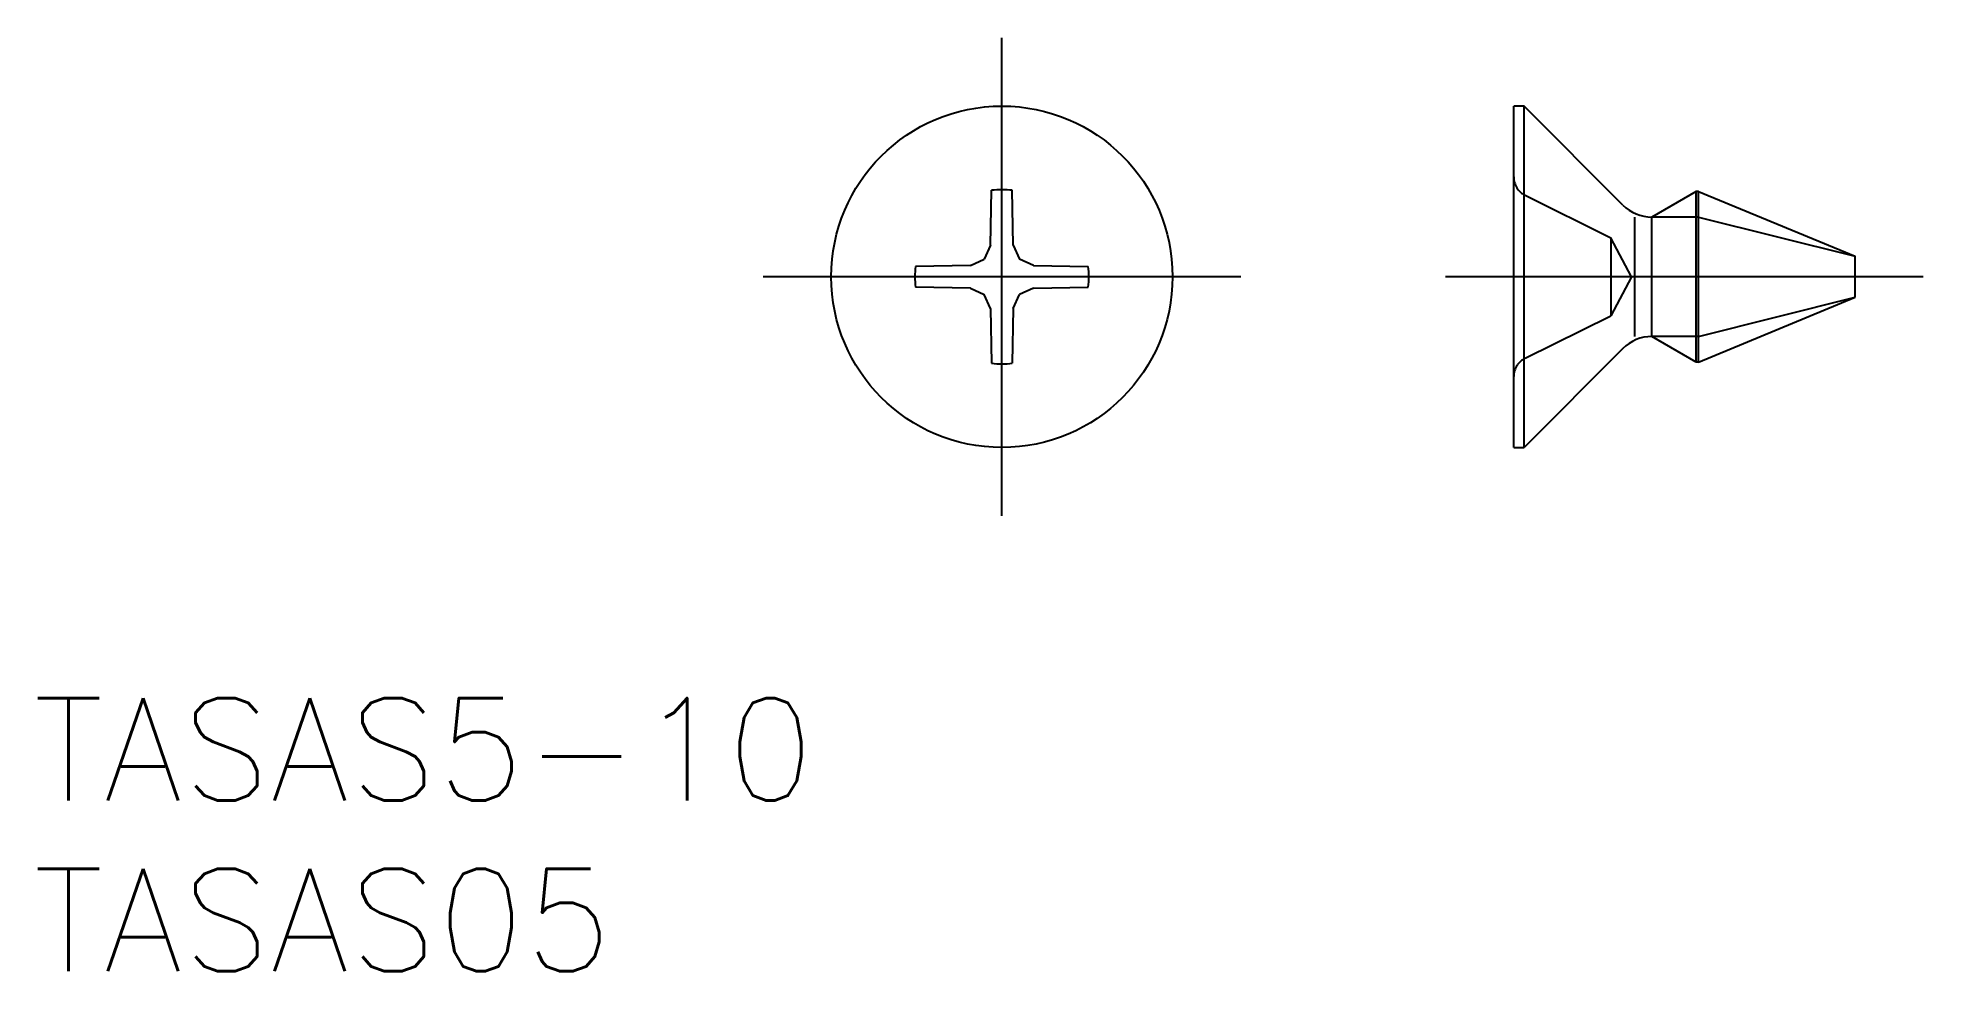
# Model space of a CAD drawing. Extents: x -28.3 to 27, y -20.3 to 7.
import ezdxf

# ---------------------------------------------------------------- set-up
doc = ezdxf.new("R2010")
doc.units = 0
doc.linetypes.add('CENTER', pattern=[50.8, 31.75, -6.35, 6.35, -6.35])
doc.linetypes.add('DASHED', pattern=[19.05, 12.7, -6.35])
doc.layers.get('0').update_dxf_attribs({"linetype": 'CONTINUOUS'})
doc.layers.add('CENTER', color=1, linetype='CENTER')
doc.styles.get("Standard").update_dxf_attribs({"font": 'txt.shx', "height": 3, "bigfont": 'bigfont.shx'})

msp = doc.modelspace()

# ---------------------------------------------------------------- linework, layer by layer
at = {"color": 7, "linetype": 'CONTINUOUS'}
for p, q in [((15, -5), (15, 5)), ((15.3, 5), (15, 5)), ((18.199, 2.101), (15.3, 5)), ((15.3, -5), (15.3, 5)), ((-0.331, 0.925), (-0.303, 2.532)), ((0.331, 0.925), (0.303, 2.532)), ((20.346, 2.5), (19.047, 1.75)), ((20.346, -2.5), (20.346, 2.5)), ((20.413, 2.5), (20.346, 2.5)), ((20.413, 2.5), (25, 0.6)), ((20.413, -2.5), (20.413, 2.5)), ((18.55, -1.75), (18.55, 1.75)), ((19.047, -1.75), (19.047, 1.75)), ((-0.331, 0.925), (-0.52, 0.52)), ((0.331, 0.925), (0.52, 0.52)), ((25, -0.6), (25, 0.6)), ((-0.925, 0.331), (-2.532, 0.303)), ((-0.925, 0.331), (-0.52, 0.52)), ((0.925, 0.331), (0.52, 0.52)), ((0.925, 0.331), (2.532, 0.303)), ((-0.925, -0.331), (-2.532, -0.303)), ((-0.925, -0.331), (-0.52, -0.52)), ((-0.331, -0.925), (-0.52, -0.52)), ((0.331, -0.925), (0.52, -0.52)), ((0.925, -0.331), (0.52, -0.52)), ((0.925, -0.331), (2.532, -0.303)), ((-0.331, -0.925), (-0.303, -2.532)), ((0.331, -0.925), (0.303, -2.532)), ((20.413, -2.5), (25, -0.6)), ((18.199, -2.101), (15.3, -5)), ((20.346, -2.5), (19.047, -1.75)), ((20.413, -2.5), (20.346, -2.5)), ((15, -5), (15.3, -5))]:
    msp.add_line(p, q, dxfattribs=at)
at = {"color": 3, "linetype": 'DASHED'}
for p, q in [((15.334, 2.385), (17.843, 1.145)), ((17.843, 1.145), (17.843, -1.145)), ((18.452, 0), (17.843, 1.145)), ((18.452, 0), (17.843, -1.145)), ((15.334, -2.385), (17.843, -1.145))]:
    msp.add_line(p, q, dxfattribs=at)
at = {"color": 3, "linetype": 'CONTINUOUS'}
for p, q in [((20.413, 1.75), (19.047, 1.75)), ((20.413, 1.75), (25, 0.6)), ((20.413, -1.75), (25, -0.6)), ((20.413, -1.75), (19.047, -1.75))]:
    msp.add_line(p, q, dxfattribs=at)
at = {"color": 7, "linetype": 'CONTINUOUS'}
msp.add_circle((0, 0), 5, dxfattribs=at)
at = {"color": 3, "linetype": 'DASHED'}
for centre, start, end in [((15.6, 2.923), 180, 243.7), ((15.6, -2.923), 116.3, 180)]:
    msp.add_arc(centre, 0.6, start, end, dxfattribs=at)
at = {"color": 7, "linetype": 'CONTINUOUS'}
for centre, radius, start, end in [((0, 0), 2.55, 83.1808, 96.8192), ((19.047, 2.95), 1.2, 225, 270), ((0, 0), 2.55, 173.1808, 186.8192), ((0, 0), 2.55, 353.1808, 6.8192), ((19.047, -2.95), 1.2, 90, 135), ((0, 0), 2.55, 263.1808, 276.8192)]:
    msp.add_arc(centre, radius, start, end, dxfattribs=at)
at = {"layer": 'CENTER', "color": 1, "linetype": 'CENTER'}
for p, q in [((0, -7), (0, 7)), ((27, 0), (13, 0)), ((7, 0), (-7, 0))]:
    msp.add_line(p, q, dxfattribs=at)

# ---------------------------------------------------------------- texts
at = {"color": 7, "linetype": 'CONTINUOUS'}
for s, p in [('TASAS5-10', (-28.384, -15.337)), ('TASAS05', (-28.384, -20.337))]:
    msp.add_text(s, height=3, dxfattribs=at).set_placement(p)

doc.saveas('drawing.dxf')
